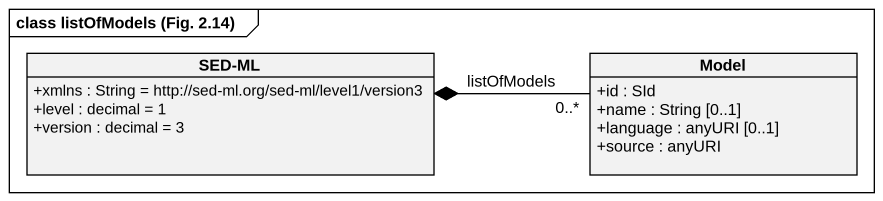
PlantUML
@startuml
mainframe class listOfModels (Fig. 2.14)
hide circle
hide empty members
skinparam classAttributeIconSize 0
class "SED-ML" as SED_ML {
  +xmlns : String = http://sed-ml.org/sed-ml/level1/version3
  +level : decimal = 1
  +version : decimal = 3
}
class Model {
  +id : SId
  +name : String [0..1]
  +language : anyURI [0..1]
  +source : anyURI
}
SED_ML *-right- "0..*" Model : listOfModels
@enduml
